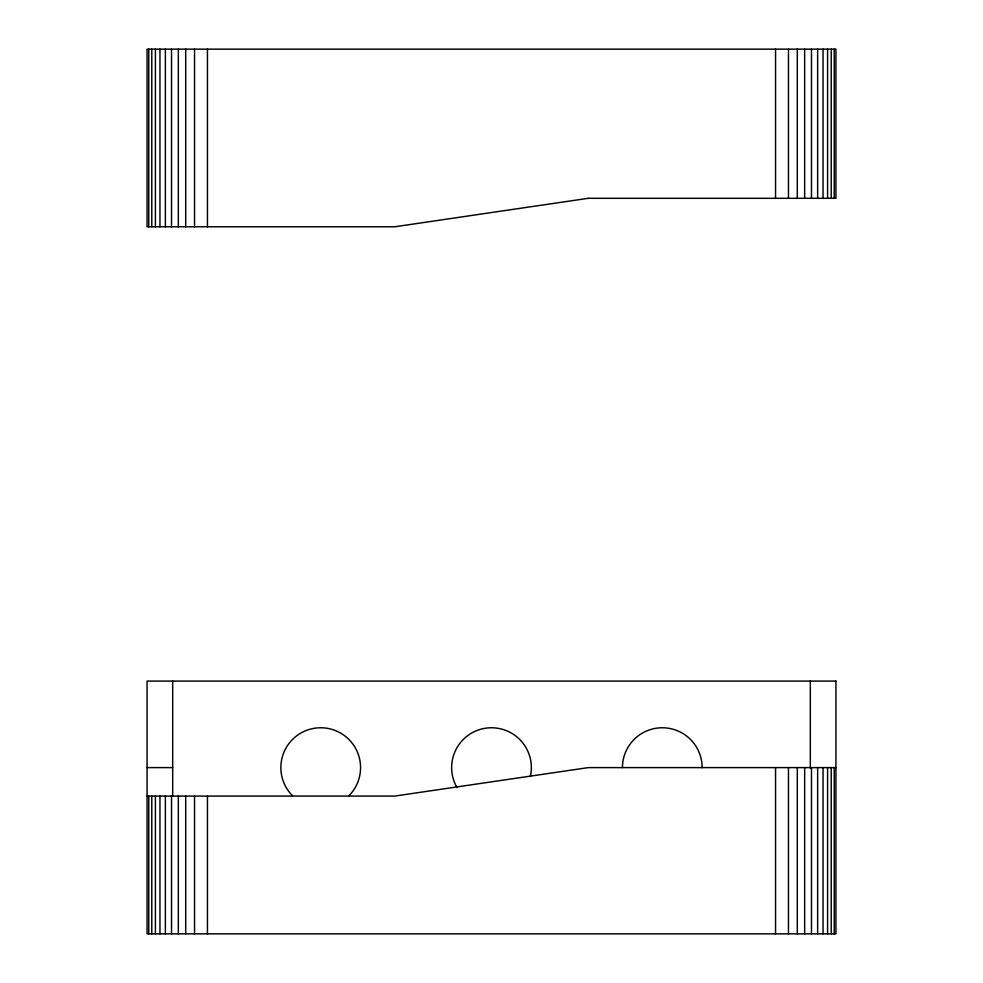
<?xml version="1.0" encoding="UTF-8"?>
<svg xmlns="http://www.w3.org/2000/svg" width="983" height="983" viewBox="0 0 983 983"><rect width="100%" height="100%" fill="white"/><g stroke="black" fill="none" stroke-linecap="round" stroke-linejoin="round"><path stroke-width="1.47" d="M147.069 767.612L172.689 767.612M835.931 767.612L588.276 767.612L394.724 796.083L147.069 796.083M834.223 49.15L834.223 198.308M834.223 767.612L834.223 933.85M831.225 49.15L831.225 198.308M831.225 767.612L831.225 933.85M827.6 49.15L827.6 198.308M827.6 767.612L827.6 933.85M823.041 49.15L823.041 198.308M823.041 767.612L823.041 933.85M817.635 49.15L817.635 198.308M817.635 767.612L817.635 933.85M811.479 49.15L811.479 198.308M811.479 767.612L811.479 933.85M810.311 681.084L810.311 768.018M804.659 49.15L804.659 198.308M804.659 767.612L804.659 933.85M797.299 49.15L797.299 198.308M797.299 767.612L797.299 933.85M788.464 49.15L788.464 198.308M788.464 767.612L788.464 933.85M775.55 49.15L775.55 198.308M775.55 767.612L775.55 933.85M207.45 49.15L207.45 226.778M207.45 796.083L207.45 933.85M194.536 49.15L194.536 226.778M194.536 796.083L194.536 933.85M185.701 49.15L185.701 226.778M185.701 796.083L185.701 933.85M178.341 49.15L178.341 226.778M178.341 796.083L178.341 933.85M172.689 681.084L172.689 796.083M171.521 49.15L171.521 226.778M171.521 796.083L171.521 933.85M165.365 49.15L165.365 226.778M165.365 796.083L165.365 933.85M159.959 49.15L159.959 226.778M159.959 796.083L159.959 933.85M155.4 49.15L155.4 226.778M155.4 796.083L155.4 933.85M151.775 49.15L151.775 226.778M151.775 796.083L151.775 933.85M148.777 49.15L148.777 226.778M148.777 796.083L148.777 933.85M622.436 767.612A39.848 39.848 0 0 1 662.296 727.764A39.848 39.848 0 0 1 702.145 767.612M456.984 787.543A39.848 39.848 0 0 1 485.565 728.206A39.848 39.848 0 0 1 530.353 776.496M292.529 795.788A39.848 39.848 0 0 1 292.529 739.437A39.848 39.848 0 0 1 348.891 739.437A39.848 39.848 0 0 1 348.891 795.788M588.276 198.308L394.724 226.778L147.069 226.778L147.069 49.15L835.931 49.15L835.931 198.308L588.276 198.308M835.931 681.084L147.069 681.084L147.069 933.85L835.931 933.85L835.931 681.084"/></g></svg>
